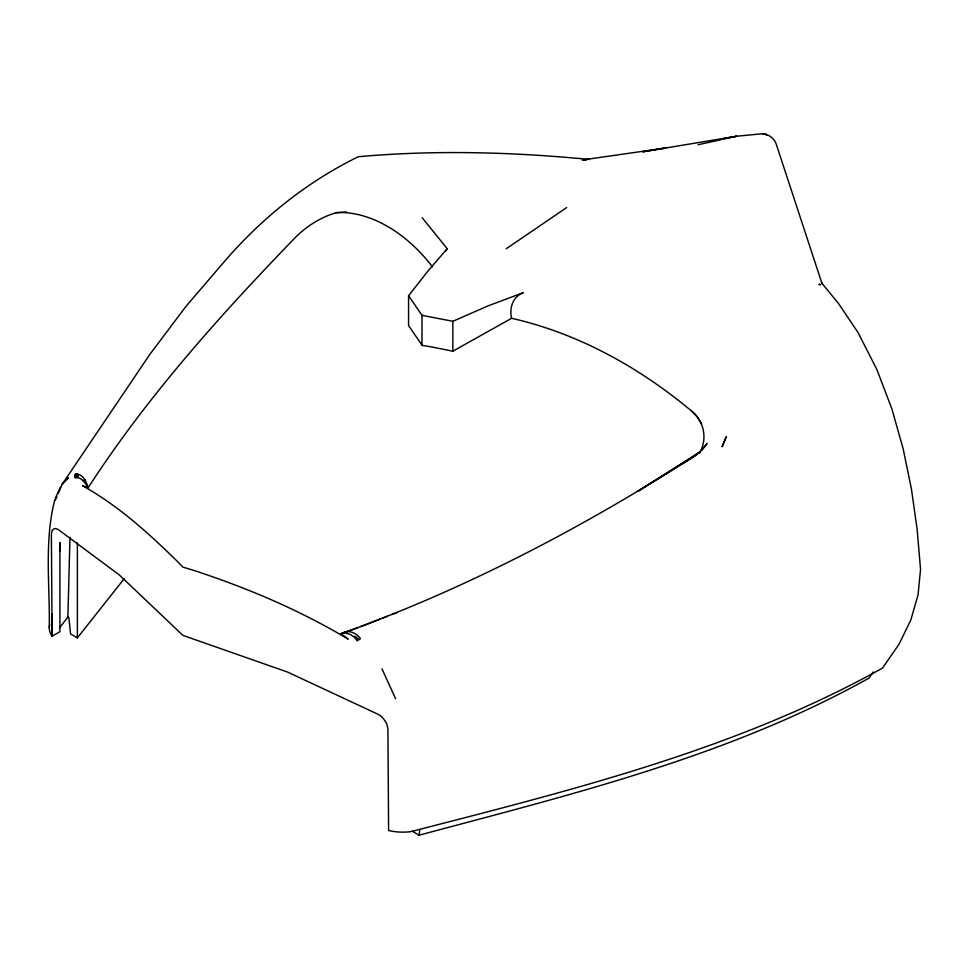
<?xml version="1.0" encoding="UTF-8"?>
<svg xmlns="http://www.w3.org/2000/svg" width="969" height="969" viewBox="0 0 969 969"><rect width="100%" height="100%" fill="white"/><g stroke="black" fill="none" stroke-linecap="round" stroke-linejoin="round"><path stroke-width="1.45" d="M59.618 627.779L67.891 617.059L69.974 537.129M59.606 551.397L59.933 542.531L59.933 631.715L52.096 636.233A37.488 21.645 0 0 1 49.71 624.763M873.251 671.905L869.048 678.07C729.451 756.099 572.34 794.132 419.129 835.181L419.831 829.452M54.833 499.604C44.065 541.332 49.964 585.07 49.286 627.682M55.185 500.525L56.941 496.455M58.104 493.742L62.198 484.234L149.795 354.46L185.842 306.531L224.408 261.521C261.678 218.255 306.882 181.857 358.3 156.724C435.166 149.832 512.649 152.036 589.394 159.449M55.378 498.199L60.308 487.201M699.461 452.947C707.818 439.538 704.075 420.812 691.745 411.171C639.407 367.445 578.445 333.445 511.608 318.292L452.838 351.19L431.459 346.914A350.935 262.781 36.9 0 0 421.975 345.352L421.975 315.313L408.567 295.739L427.826 271.175L447.206 248.682L422.181 217.759M445.667 251.032L447.206 248.682M702.053 449.907L707.007 443.402C701.35 452.584 691.733 457.925 682.83 463.485M67.891 617.059L68.835 617.604L70.592 633.956L77.375 637.868L124.141 578.784M695.936 455.079L699.8 451.966L637.881 491.295L695.936 455.079C584.246 526.748 466.137 588.886 341.076 633.69L348.174 639.128C300.354 610.543 248.888 588.595 196.041 571.153A318.329 222.167 46.4 0 0 182.875 567.144A318.329 134.897 70.7 0 0 174.868 558.931C146.694 531.509 117.079 504.897 82.51 485.748L88.191 487.686C147.349 396.285 220.387 314.961 295.896 236.896C307.318 225.692 321.345 216.959 336.764 212.514C374.712 211.097 410.493 237.708 432.44 266.899M506.254 248.742L566.671 207.56M83.055 480.866L85.357 479.498M421.975 315.313L452.838 321.296L487.988 305.913L523.357 292.662C512.952 296.502 509.088 307.96 511.608 318.292M360.795 626.652L380.429 619.009M383.239 617.919L387.443 616.284M393.051 614.104L397.266 612.469M357.985 627.694L341.076 633.69C347.326 631.643 354 635.676 357.379 640.86L357.912 640.57L354.581 636.887L356.798 638.123L354.884 636.367L359.16 639.71L360.444 638.632C356.846 633.617 350.257 630.165 344.092 632.163M698.055 144.781L720.96 139.706M723.819 139.076L736.706 136.217L760.12 133.976C767.169 132.971 774.364 137.768 776.375 144.563L822.063 283.711M721.82 138.87L736.706 136.217L642.689 151.818L665.812 147.978L582.393 159.958L586.548 160.006M335.892 212.841L346.793 212.017M412.346 831.257L419.129 835.181M691.745 411.171L697.365 417.033L701.399 423.853M821.567 282.815L838.73 303.794L858.001 332.5L876.897 369.577L891.892 408.954L903.193 448.95L911.478 489.272L917.146 529.437L920.55 569.421L918.018 595.002L910.824 619.966L898.978 644.337L882.468 668.101C736.234 749.691 571.843 790.026 410.965 831.632A37.488 21.645 0 0 1 388.605 830.518L387.903 728.676L386.716 723.661L383.579 718.853A12.658 8.067 54.2 0 0 377.692 714.117L287.563 672.074L182.875 635.373L119.308 574.932L58.891 530.055A12.658 6.456 65.2 0 0 54.179 528.686L52.084 530.479L51.393 534.379L52.096 636.233L51.805 613.668M821.47 282.742L821.978 283.505M381.98 668.84L395.594 698.722M452.838 321.296L452.838 351.19M408.567 295.739L408.567 325.632L417.857 339.065A351.081 114.257 75.9 0 1 421.975 345.23M77.375 542.81L77.375 637.868M75.291 475.282L75.279 476.966L78.404 475.827L75.291 475.282M76.781 475.282L76.612 476.772L78.186 476.469L75.182 476.142L76.781 475.282M726.265 436.728L722.184 446.636L726.265 436.728M66.958 479.158L62.198 484.234L68.387 477.693L66.958 479.158M76.551 473.829L75.606 474.459L77.132 474.556L75.425 474.083A3.646 3.391 50.2 0 0 75.146 477.911C81.117 476.179 85.405 483.458 88.191 487.686C86.447 482.005 83.201 474.64 76.551 473.829M820.464 284.632L819.12 284.377L820.464 284.632M764.02 134.061L762.748 133.819L767.109 134.752L764.02 134.061"/></g></svg>
